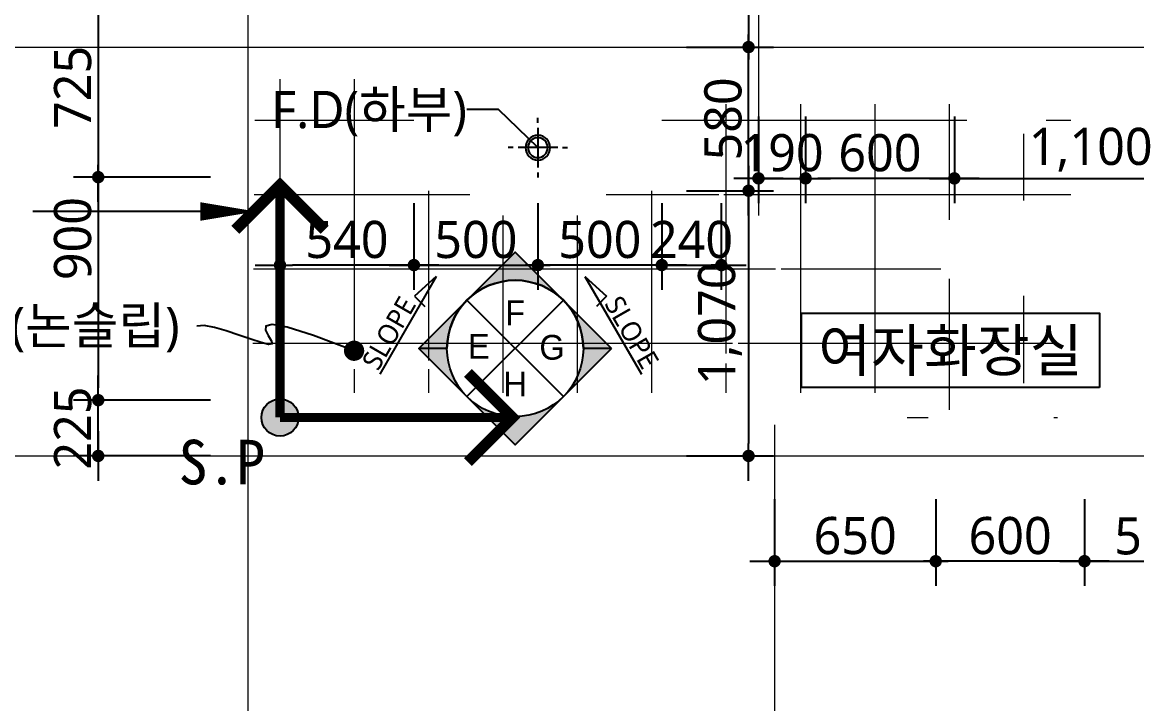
# Model space of a CAD drawing. Header units: millimetres. Extents: x -423835 to -174325, y -1379898 to -1311126.
# Drawn here: x -315322 to -310827, y -1358149 to -1355399 of the extents above; entities that cross this region are included whole.
import ezdxf
from ezdxf.enums import TextEntityAlignment as Align

# ---------------------------------------------------------------- set-up
doc = ezdxf.new("R2010")
doc.units = ezdxf.units.MM
doc.header["$LTSCALE"] = 100
doc.header["$MEASUREMENT"] = 0
doc.header["$PDSIZE"] = -10
doc.linetypes.add('CEN', pattern=[62, 60, -1, 0, -1])
doc.layers.get('0').update_dxf_attribs({"linetype": 'CONTINUOUS'})
doc.layers.get('Defpoints').update_dxf_attribs({"color": 153, "linetype": 'CONTINUOUS'})
for name, color, linetype, lineweight in [('A-AXIS-LINE', 1, 'CEN', 15), ('A-MKXS-TEXT1', 3, 'CONTINUOUS', 25), ('A-MKXX-NAME', 3, 'CONTINUOUS', 25), ('A-MKXX-SYMB', 7, 'CONTINUOUS', 25), ('A-WAXK-PATT', 8, 'CONTINUOUS', 18)]:
    doc.layers.add(name, color=color, linetype=linetype, lineweight=lineweight)
for name, color, linetype in [('A-DIMS', 7, 'CONTINUOUS'), ('A-ETC-1', 7, 'CONTINUOUS'), ('A-MKXS-LEAD', 7, 'CONTINUOUS'), ('A-TXT-S', 3, 'CONTINUOUS'), ('AA-MARK', 1, 'CONTINUOUS'), ('ARDM', 7, 'CONTINUOUS'), ('FIX', 6, 'CONTINUOUS'), ('IN-F-PAT', 8, 'CONTINUOUS'), ('IN-TEXT-FIN', 3, 'CONTINUOUS'), ('LEADER', 7, 'CONTINUOUS')]:
    doc.layers.add(name, color=color, linetype=linetype)
doc.styles.add('HY울릉도L', font='')
doc.styles.add('돋움체', font='')
doc.styles.add('맑은고딕', font='malgun.ttf')
doc.styles.add('한농대-돋음체', font='')
doc.styles.get('HY울릉도L').set_extended_font_data('HYwulM')
doc.styles.get('돋움체').set_extended_font_data('DotumChe')
doc.styles.get('한농대-돋음체').set_extended_font_data('Dotum')
doc.dimstyles.new('CDIM', dxfattribs={"dimtxt": 3, "dimasz": 1.5, "dimexe": 2, "dimexo": 1, "dimgap": 1, "dimtad": 1, "dimdec": 0, "dimrnd": 0.5, "dimzin": 0, "dimdsep": 32, "dimlunit": 6, "dimtxsty": 'HY울릉도L', "dimblk1": '_CIDOT', "dimblk2": '_CIDOT', "dimsah": 1, "dimcen": 5.5, "dimclrd": 2, "dimclre": 2, "dimclrt": 7, "dimadec": 0, "dimazin": 0, "dimtfac": 1, "dimtdec": 0, "dimtix": 1, "dimtmove": 2, "dimatfit": 1, "dimldrblk": '_CIDOT', "dimfxl": 1, "dimtolj": 1, "dimtzin": 0, "dimlwd": -1, "dimarcsym": 0})

# ---------------------------------------------------------------- blocks, each defined once
blk = doc.blocks.new('전개도')
at = {"layer": 'AA-MARK'}
h = blk.add_hatch(color=256, dxfattribs=at)
edge = h.paths.add_edge_path()
edge.add_line((-32914.55, -89502.683), (-32916.828, -89502.683))
edge.add_arc((-32922.328, -89502.683), 5.5, 0, 180)
edge.add_line((-32927.828, -89502.683), (-32930.106, -89502.683))
edge.add_line((-32930.106, -89502.683), (-32922.328, -89494.905))
edge.add_line((-32922.328, -89494.905), (-32914.55, -89502.683))
h = blk.add_hatch(color=256, dxfattribs=at)
edge = h.paths.add_edge_path()
edge.add_line((-32914.55, -89502.683), (-32916.828, -89502.683))
edge.add_arc((-32922.328, -89502.683), 5.5, -180, 0, ccw=False)
edge.add_line((-32927.828, -89502.683), (-32930.106, -89502.683))
edge.add_line((-32930.106, -89502.683), (-32922.328, -89510.462))
edge.add_line((-32922.328, -89510.462), (-32914.55, -89502.683))
at = {"layer": 'AA-MARK', "color": 1}
for p, q in [((-32918.439, -89506.572), (-32926.217, -89498.794)), ((-32918.439, -89498.794), (-32926.217, -89506.572))]:
    blk.add_line(p, q, dxfattribs=at)
at = {"layer": 'AA-MARK'}
for points in [[(-32914.55, -89502.683), (-32916.828, -89502.683, 1), (-32927.828, -89502.683), (-32930.106, -89502.683), (-32922.328, -89494.905)], [(-32914.55, -89502.683), (-32916.828, -89502.683, -1), (-32927.828, -89502.683), (-32930.106, -89502.683), (-32922.328, -89510.462)]]:
    blk.add_lwpolyline(points, format="xyb", close=True, dxfattribs=at)
blk.add_circle((-32922.328, -89502.683), 5.5, dxfattribs=at)
blk = doc.blocks.new('전개도-1')
at = {"xscale": 50, "yscale": 50, "zscale": 50}
blk.add_blockref('전개도', (1646116.4, 4475134.2), dxfattribs=at)
at = {"layer": 'AA-MARK', "color": 3, "style": '한농대-돋음체'}
for tag, p in [('A', (0, 93.9)), ('B', (-146.8, -41.5)), ('C', (148.6, -45.4)), ('D', (0, -193))]:
    blk.add_attdef(tag, text='', height=100, dxfattribs=at).set_placement(p, align=Align.CENTER)
blk = doc.blocks.new('지하2층 평면도$1$FD')
at = {"layer": 'FIX'}
for p, q in [((0, 100), (0, 120)), ((0, -80), (0, 80)), ((-100, 0), (-120, 0)), ((80, 0), (-80, 0)), ((100, 0), (120, 0)), ((0, -100), (0, -120))]:
    blk.add_line(p, q, dxfattribs=at)
for radius in [50, 40]:
    blk.add_circle((0, 0), radius, dxfattribs=at)
blk = doc.blocks.new('A$C136B090C')
at = {"layer": 'A-ETC-1'}
for p, q in [((-49.8, 328.8), (86.4, 203.5)), ((-49.8, 328.8), (306.3, -288)), ((86.4, 203.5), (22.1, 139.2))]:
    blk.add_line(p, q, dxfattribs=at)
blk = doc.blocks.new('_CIDOT')
at = {"color": 0, "linetype": 'ByBlock'}
blk.add_line((2, 0), (-1, 0), dxfattribs=at)
at = {"color": 0, "linetype": 'ByBlock', "const_width": 0.5}
blk.add_lwpolyline([(-0.25, 0, 1), (0.25, 0, 1)], format="xyb", close=True, dxfattribs=at)
blk = doc.blocks.new('*D619')
at = {"layer": 'A-DIMS', "lineweight": -2, "transparency": 16777216}
for p, q in [((-313742.3, -1356129.3), (-313742.3, -1356479.3)), ((-313242.3, -1356129.3), (-313242.3, -1356479.3))]:
    blk.add_line(p, q, dxfattribs=at)
at = {"layer": 'A-DIMS', "transparency": 16777216}
blk.add_line((-313692.3, -1356379.3), (-313292.3, -1356379.3), dxfattribs=at)
at = {"layer": 'Defpoints', "color": 0, "transparency": 16777216}
for p in [(-313742.3, -1356079.3), (-313242.3, -1356079.3), (-313242.3, -1356379.3)]:
    blk.add_point(p, dxfattribs=at)
at = {"layer": 'A-DIMS', "transparency": 16777216, "xscale": 50, "yscale": 50, "zscale": 50, "rotation": 180}
blk.add_blockref('_CIDOT', (-313742.3, -1356379.3), dxfattribs=at)
at = {"layer": 'A-DIMS', "transparency": 16777216, "xscale": 50, "yscale": 50, "zscale": 50}
blk.add_blockref('_CIDOT', (-313242.3, -1356379.3), dxfattribs=at)
at = {"layer": 'A-DIMS', "color": 3, "transparency": 16777216, "insert": (-313492.3, -1356276.8), "char_height": 150, "attachment_point": 5, "style": '맑은고딕'}
blk.add_mtext('\\A1;500', dxfattribs=at)
blk = doc.blocks.new('*D620')
at = {"layer": 'A-DIMS', "lineweight": -2, "transparency": 16777216}
for p, q in [((-313242.3, -1356129.3), (-313242.3, -1356479.3)), ((-312742.3, -1356129.3), (-312742.3, -1356479.3))]:
    blk.add_line(p, q, dxfattribs=at)
at = {"layer": 'A-DIMS', "transparency": 16777216}
blk.add_line((-312792.3, -1356379.3), (-313192.3, -1356379.3), dxfattribs=at)
at = {"layer": 'Defpoints', "color": 0, "transparency": 16777216}
for p in [(-313242.3, -1356079.3), (-312742.3, -1356079.3), (-313242.3, -1356379.3)]:
    blk.add_point(p, dxfattribs=at)
at = {"layer": 'A-DIMS', "transparency": 16777216, "xscale": 50, "yscale": 50, "zscale": 50, "rotation": 180}
blk.add_blockref('_CIDOT', (-313242.3, -1356379.3), dxfattribs=at)
at = {"layer": 'A-DIMS', "transparency": 16777216, "xscale": 50, "yscale": 50, "zscale": 50}
blk.add_blockref('_CIDOT', (-312742.3, -1356379.3), dxfattribs=at)
at = {"layer": 'A-DIMS', "color": 3, "transparency": 16777216, "insert": (-312992.3, -1356276.8), "char_height": 150, "attachment_point": 5, "style": '맑은고딕'}
blk.add_mtext('\\A1;500', dxfattribs=at)
blk = doc.blocks.new('*D623')
at = {"layer": 'A-DIMS', "lineweight": -2, "transparency": 16777216}
for p, q in [((-314562.3, -1355299.3), (-315115.6, -1355299.3)), ((-314562.3, -1356024.3), (-315115.6, -1356024.3))]:
    blk.add_line(p, q, dxfattribs=at)
at = {"layer": 'A-DIMS', "transparency": 16777216}
blk.add_line((-315015.6, -1355349.3), (-315015.6, -1355974.3), dxfattribs=at)
at = {"layer": 'Defpoints', "color": 0, "transparency": 16777216}
for p in [(-314512.3, -1355299.3), (-315015.6, -1356024.3), (-314512.3, -1356024.3)]:
    blk.add_point(p, dxfattribs=at)
at = {"layer": 'A-DIMS', "transparency": 16777216, "xscale": 50, "yscale": 50, "zscale": 50}
for p, rotation in [((-315015.6, -1355299.3), 90), ((-315015.6, -1356024.3), 270)]:
    blk.add_blockref('_CIDOT', p, dxfattribs=dict(at, rotation=rotation))
at = {"layer": 'A-DIMS', "color": 3, "transparency": 16777216, "insert": (-315118.1, -1355661.8), "char_height": 150, "attachment_point": 5, "rotation": 90, "style": '맑은고딕'}
blk.add_mtext('\\A1;725', dxfattribs=at)
blk = doc.blocks.new('*D624')
at = {"layer": 'A-DIMS', "lineweight": -2, "transparency": 16777216}
for p, q in [((-314562.3, -1356024.3), (-315115.6, -1356024.3)), ((-314562.3, -1356924.3), (-315115.6, -1356924.3))]:
    blk.add_line(p, q, dxfattribs=at)
at = {"layer": 'A-DIMS', "transparency": 16777216}
blk.add_line((-315015.6, -1356074.3), (-315015.6, -1356874.3), dxfattribs=at)
at = {"layer": 'Defpoints', "color": 0, "transparency": 16777216}
for p in [(-314512.3, -1356024.3), (-315015.6, -1356924.3), (-314512.3, -1356924.3)]:
    blk.add_point(p, dxfattribs=at)
at = {"layer": 'A-DIMS', "transparency": 16777216, "xscale": 50, "yscale": 50, "zscale": 50}
for p, rotation in [((-315015.6, -1356024.3), 90), ((-315015.6, -1356924.3), 270)]:
    blk.add_blockref('_CIDOT', p, dxfattribs=dict(at, rotation=rotation))
at = {"layer": 'A-DIMS', "color": 3, "transparency": 16777216, "insert": (-315118.1, -1356272.4), "char_height": 150, "attachment_point": 5, "rotation": 90, "style": '맑은고딕'}
blk.add_mtext('\\A1;900', dxfattribs=at)
blk = doc.blocks.new('*D625')
at = {"layer": 'A-DIMS', "transparency": 16777216}
for p, q in [((-315015.6, -1356874.3), (-315015.6, -1356824.3)), ((-315015.6, -1357149.3), (-315015.6, -1356924.3)), ((-315015.6, -1357199.3), (-315015.6, -1357249.3))]:
    blk.add_line(p, q, dxfattribs=at)
at = {"layer": 'A-DIMS', "lineweight": -2, "transparency": 16777216}
for p, q in [((-314562.3, -1356924.3), (-315115.6, -1356924.3)), ((-314562.3, -1357149.3), (-315115.6, -1357149.3))]:
    blk.add_line(p, q, dxfattribs=at)
at = {"layer": 'Defpoints', "color": 0, "transparency": 16777216}
for p in [(-315015.6, -1356924.3), (-314512.3, -1356924.3), (-314512.3, -1357149.3)]:
    blk.add_point(p, dxfattribs=at)
at = {"layer": 'A-DIMS', "transparency": 16777216, "xscale": 50, "yscale": 50, "zscale": 50}
for p, rotation in [((-315015.6, -1356924.3), 270), ((-315015.6, -1357149.3), 90)]:
    blk.add_blockref('_CIDOT', p, dxfattribs=dict(at, rotation=rotation))
at = {"layer": 'A-DIMS', "color": 3, "transparency": 16777216, "insert": (-315118.1, -1357036.8), "char_height": 150, "attachment_point": 5, "rotation": 90, "style": '맑은고딕'}
blk.add_mtext('\\A1;225', dxfattribs=at)
blk = doc.blocks.new('*D626')
at = {"layer": 'A-DIMS', "lineweight": -2, "transparency": 16777216}
for p, q in [((-314282.3, -1356129.3), (-314282.3, -1356479.3)), ((-313742.3, -1356129.3), (-313742.3, -1356479.3))]:
    blk.add_line(p, q, dxfattribs=at)
at = {"layer": 'A-DIMS', "transparency": 16777216}
blk.add_line((-313792.3, -1356379.3), (-314232.3, -1356379.3), dxfattribs=at)
at = {"layer": 'Defpoints', "color": 0, "transparency": 16777216}
for p in [(-314282.3, -1356079.3), (-313742.3, -1356079.3), (-314282.3, -1356379.3)]:
    blk.add_point(p, dxfattribs=at)
at = {"layer": 'A-DIMS', "transparency": 16777216, "xscale": 50, "yscale": 50, "zscale": 50, "rotation": 180}
blk.add_blockref('_CIDOT', (-314282.3, -1356379.3), dxfattribs=at)
at = {"layer": 'A-DIMS', "transparency": 16777216, "xscale": 50, "yscale": 50, "zscale": 50}
blk.add_blockref('_CIDOT', (-313742.3, -1356379.3), dxfattribs=at)
at = {"layer": 'A-DIMS', "color": 3, "transparency": 16777216, "insert": (-314012.3, -1356276.8), "char_height": 150, "attachment_point": 5, "style": '맑은고딕'}
blk.add_mtext('\\A1;540', dxfattribs=at)
blk = doc.blocks.new('*D627')
at = {"layer": 'A-DIMS', "lineweight": -2, "transparency": 16777216}
for p, q in [((-312742.3, -1356129.3), (-312742.3, -1356479.3)), ((-312502.3, -1356129.3), (-312502.3, -1356479.3))]:
    blk.add_line(p, q, dxfattribs=at)
at = {"layer": 'A-DIMS', "transparency": 16777216}
for p, q in [((-312792.3, -1356379.3), (-312842.3, -1356379.3)), ((-312742.3, -1356379.3), (-312502.3, -1356379.3)), ((-312452.3, -1356379.3), (-312402.3, -1356379.3))]:
    blk.add_line(p, q, dxfattribs=at)
at = {"layer": 'Defpoints', "color": 0, "transparency": 16777216}
for p in [(-312742.3, -1356079.3), (-312502.3, -1356079.3), (-312502.3, -1356379.3)]:
    blk.add_point(p, dxfattribs=at)
at = {"layer": 'A-DIMS', "transparency": 16777216, "xscale": 50, "yscale": 50, "zscale": 50}
blk.add_blockref('_CIDOT', (-312742.3, -1356379.3), dxfattribs=at)
at = {"layer": 'A-DIMS', "transparency": 16777216, "xscale": 50, "yscale": 50, "zscale": 50, "rotation": 180}
blk.add_blockref('_CIDOT', (-312502.3, -1356379.3), dxfattribs=at)
at = {"layer": 'A-DIMS', "color": 3, "transparency": 16777216, "insert": (-312622.3, -1356276.8), "char_height": 150, "attachment_point": 5, "style": '맑은고딕'}
blk.add_mtext('\\A1;240', dxfattribs=at)
blk = doc.blocks.new('*D628')
at = {"layer": 'A-DIMS', "lineweight": -2, "transparency": 16777216}
for p, q in [((-311637.3, -1357324.3), (-311637.3, -1357674.3)), ((-311037.3, -1357324.3), (-311037.3, -1357674.3))]:
    blk.add_line(p, q, dxfattribs=at)
at = {"layer": 'A-DIMS', "transparency": 16777216}
blk.add_line((-311087.3, -1357574.3), (-311587.3, -1357574.3), dxfattribs=at)
at = {"layer": 'Defpoints', "color": 0, "transparency": 16777216}
for p in [(-311637.3, -1357274.3), (-311037.3, -1357274.3), (-311637.3, -1357574.3)]:
    blk.add_point(p, dxfattribs=at)
at = {"layer": 'A-DIMS', "transparency": 16777216, "xscale": 50, "yscale": 50, "zscale": 50, "rotation": 180}
blk.add_blockref('_CIDOT', (-311637.3, -1357574.3), dxfattribs=at)
at = {"layer": 'A-DIMS', "transparency": 16777216, "xscale": 50, "yscale": 50, "zscale": 50}
blk.add_blockref('_CIDOT', (-311037.3, -1357574.3), dxfattribs=at)
at = {"layer": 'A-DIMS', "color": 3, "transparency": 16777216, "insert": (-311337.3, -1357471.8), "char_height": 150, "attachment_point": 5, "style": '맑은고딕'}
blk.add_mtext('\\A1;600', dxfattribs=at)
blk = doc.blocks.new('*D629')
at = {"layer": 'A-DIMS', "lineweight": -2, "transparency": 16777216}
for p, q in [((-311037.3, -1357324.3), (-311037.3, -1357674.3)), ((-310462.3, -1357324.3), (-310462.3, -1357674.3))]:
    blk.add_line(p, q, dxfattribs=at)
at = {"layer": 'A-DIMS', "transparency": 16777216}
blk.add_line((-310987.3, -1357574.3), (-310512.3, -1357574.3), dxfattribs=at)
at = {"layer": 'Defpoints', "color": 0, "transparency": 16777216}
for p in [(-311037.3, -1357274.3), (-310462.3, -1357274.3), (-310462.3, -1357574.3)]:
    blk.add_point(p, dxfattribs=at)
at = {"layer": 'A-DIMS', "transparency": 16777216, "xscale": 50, "yscale": 50, "zscale": 50, "rotation": 180}
blk.add_blockref('_CIDOT', (-311037.3, -1357574.3), dxfattribs=at)
at = {"layer": 'A-DIMS', "transparency": 16777216, "xscale": 50, "yscale": 50, "zscale": 50}
blk.add_blockref('_CIDOT', (-310462.3, -1357574.3), dxfattribs=at)
at = {"layer": 'A-DIMS', "color": 3, "transparency": 16777216, "insert": (-310749.8, -1357473), "char_height": 150, "attachment_point": 5, "style": '맑은고딕'}
blk.add_mtext('\\A1;575', dxfattribs=at)
blk = doc.blocks.new('*D630')
at = {"layer": 'A-DIMS', "lineweight": -2, "transparency": 16777216}
for p, q in [((-312287.3, -1357324.3), (-312287.3, -1357674.3)), ((-311637.3, -1357324.3), (-311637.3, -1357674.3))]:
    blk.add_line(p, q, dxfattribs=at)
at = {"layer": 'A-DIMS', "transparency": 16777216}
blk.add_line((-312237.3, -1357574.3), (-311687.3, -1357574.3), dxfattribs=at)
at = {"layer": 'Defpoints', "color": 0, "transparency": 16777216}
for p in [(-312287.3, -1357274.3), (-311637.3, -1357274.3), (-311637.3, -1357574.3)]:
    blk.add_point(p, dxfattribs=at)
at = {"layer": 'A-DIMS', "transparency": 16777216, "xscale": 50, "yscale": 50, "zscale": 50, "rotation": 180}
blk.add_blockref('_CIDOT', (-312287.3, -1357574.3), dxfattribs=at)
at = {"layer": 'A-DIMS', "transparency": 16777216, "xscale": 50, "yscale": 50, "zscale": 50}
blk.add_blockref('_CIDOT', (-311637.3, -1357574.3), dxfattribs=at)
at = {"layer": 'A-DIMS', "color": 3, "transparency": 16777216, "insert": (-311962.3, -1357471.8), "char_height": 150, "attachment_point": 5, "style": '맑은고딕'}
blk.add_mtext('\\A1;650', dxfattribs=at)
blk = doc.blocks.new('*D631')
at = {"layer": 'A-DIMS', "lineweight": -2, "transparency": 16777216}
for p, q in [((-312692.3, -1354714.3), (-312292.3, -1354714.3)), ((-312642.3, -1355499.3), (-312292.3, -1355499.3))]:
    blk.add_line(p, q, dxfattribs=at)
at = {"layer": 'A-DIMS', "transparency": 16777216}
blk.add_line((-312392.3, -1354764.3), (-312392.3, -1355449.3), dxfattribs=at)
at = {"layer": 'Defpoints', "color": 0, "transparency": 16777216}
for p in [(-312742.3, -1354714.3), (-312692.3, -1355499.3), (-312392.3, -1355499.3)]:
    blk.add_point(p, dxfattribs=at)
at = {"layer": 'A-DIMS', "transparency": 16777216, "xscale": 50, "yscale": 50, "zscale": 50}
for p, rotation in [((-312392.3, -1354714.3), 90), ((-312392.3, -1355499.3), 270)]:
    blk.add_blockref('_CIDOT', p, dxfattribs=dict(at, rotation=rotation))
at = {"layer": 'A-DIMS', "color": 3, "transparency": 16777216, "insert": (-312494.8, -1355106.8), "char_height": 150, "attachment_point": 5, "rotation": 90, "style": '맑은고딕'}
blk.add_mtext('\\A1;785', dxfattribs=at)
blk = doc.blocks.new('*D633')
at = {"layer": 'A-DIMS', "lineweight": -2, "transparency": 16777216}
for p, q in [((-312642.3, -1355499.3), (-312292.3, -1355499.3)), ((-312642.3, -1356079.3), (-312292.3, -1356079.3))]:
    blk.add_line(p, q, dxfattribs=at)
at = {"layer": 'A-DIMS', "transparency": 16777216}
blk.add_line((-312392.3, -1356029.3), (-312392.3, -1355549.3), dxfattribs=at)
at = {"layer": 'Defpoints', "color": 0, "transparency": 16777216}
for p in [(-312692.3, -1355499.3), (-312392.3, -1355499.3), (-312692.3, -1356079.3)]:
    blk.add_point(p, dxfattribs=at)
at = {"layer": 'A-DIMS', "transparency": 16777216, "xscale": 50, "yscale": 50, "zscale": 50}
for p, rotation in [((-312392.3, -1355499.3), 90), ((-312392.3, -1356079.3), 270)]:
    blk.add_blockref('_CIDOT', p, dxfattribs=dict(at, rotation=rotation))
at = {"layer": 'A-DIMS', "color": 3, "transparency": 16777216, "insert": (-312494.8, -1355789.3), "char_height": 150, "attachment_point": 5, "rotation": 90, "style": '맑은고딕'}
blk.add_mtext('\\A1;580', dxfattribs=at)
blk = doc.blocks.new('*D634')
at = {"layer": 'A-DIMS', "lineweight": -2, "transparency": 16777216}
for p, q in [((-312642.3, -1356079.3), (-312292.3, -1356079.3)), ((-312642.3, -1357149.3), (-312292.3, -1357149.3))]:
    blk.add_line(p, q, dxfattribs=at)
at = {"layer": 'A-DIMS', "transparency": 16777216}
blk.add_line((-312392.3, -1356129.3), (-312392.3, -1357099.3), dxfattribs=at)
at = {"layer": 'Defpoints', "color": 0, "transparency": 16777216}
for p in [(-312692.3, -1356079.3), (-312692.3, -1357149.3), (-312392.3, -1357149.3)]:
    blk.add_point(p, dxfattribs=at)
at = {"layer": 'A-DIMS', "transparency": 16777216, "xscale": 50, "yscale": 50, "zscale": 50}
for p, rotation in [((-312392.3, -1356079.3), 90), ((-312392.3, -1357149.3), 270)]:
    blk.add_blockref('_CIDOT', p, dxfattribs=dict(at, rotation=rotation))
at = {"layer": 'A-DIMS', "color": 3, "transparency": 16777216, "insert": (-312507.8, -1356614.3), "char_height": 150, "attachment_point": 5, "rotation": 90, "style": '맑은고딕'}
blk.add_mtext('\\A1;1,070', dxfattribs=at)
blk = doc.blocks.new('*D815')
at = {"layer": 'A-DIMS', "lineweight": -2, "transparency": 16777216}
for p, q in [((-312162.3, -1355779.3), (-312162.3, -1356129.3)), ((-311562.3, -1355779.3), (-311562.3, -1356129.3))]:
    blk.add_line(p, q, dxfattribs=at)
at = {"layer": 'A-DIMS', "transparency": 16777216}
blk.add_line((-311612.3, -1356029.3), (-312112.3, -1356029.3), dxfattribs=at)
at = {"layer": 'Defpoints', "color": 0, "transparency": 16777216}
for p in [(-312162.3, -1355729.3), (-311562.3, -1355729.3), (-312162.3, -1356029.3)]:
    blk.add_point(p, dxfattribs=at)
at = {"layer": 'A-DIMS', "transparency": 16777216, "xscale": 50, "yscale": 50, "zscale": 50, "rotation": 180}
blk.add_blockref('_CIDOT', (-312162.3, -1356029.3), dxfattribs=at)
at = {"layer": 'A-DIMS', "transparency": 16777216, "xscale": 50, "yscale": 50, "zscale": 50}
blk.add_blockref('_CIDOT', (-311562.3, -1356029.3), dxfattribs=at)
at = {"layer": 'A-DIMS', "color": 3, "transparency": 16777216, "insert": (-311862.3, -1355926.8), "char_height": 150, "attachment_point": 5, "style": '맑은고딕'}
blk.add_mtext('\\A1;600', dxfattribs=at)
blk = doc.blocks.new('*D816')
at = {"layer": 'A-DIMS', "lineweight": -2, "transparency": 16777216}
for p, q in [((-311562.3, -1355779.3), (-311562.3, -1356129.3)), ((-310462.3, -1355779.3), (-310462.3, -1356129.3))]:
    blk.add_line(p, q, dxfattribs=at)
at = {"layer": 'A-DIMS', "transparency": 16777216}
blk.add_line((-311512.3, -1356029.3), (-310512.3, -1356029.3), dxfattribs=at)
at = {"layer": 'Defpoints', "color": 0, "transparency": 16777216}
for p in [(-311562.3, -1355729.3), (-310462.3, -1355729.3), (-310462.3, -1356029.3)]:
    blk.add_point(p, dxfattribs=at)
at = {"layer": 'A-DIMS', "transparency": 16777216, "xscale": 50, "yscale": 50, "zscale": 50, "rotation": 180}
blk.add_blockref('_CIDOT', (-311562.3, -1356029.3), dxfattribs=at)
at = {"layer": 'A-DIMS', "transparency": 16777216, "xscale": 50, "yscale": 50, "zscale": 50}
blk.add_blockref('_CIDOT', (-310462.3, -1356029.3), dxfattribs=at)
at = {"layer": 'A-DIMS', "color": 3, "transparency": 16777216, "insert": (-311012.3, -1355913.8), "char_height": 150, "attachment_point": 5, "style": '맑은고딕'}
blk.add_mtext('\\A1;1,100', dxfattribs=at)
blk = doc.blocks.new('*D817')
at = {"layer": 'A-DIMS', "lineweight": -2, "transparency": 16777216}
for p, q in [((-312352.3, -1355779.3), (-312352.3, -1356129.3)), ((-312162.3, -1355779.3), (-312162.3, -1356129.3))]:
    blk.add_line(p, q, dxfattribs=at)
at = {"layer": 'A-DIMS', "transparency": 16777216}
for p, q in [((-312402.3, -1356029.3), (-312452.3, -1356029.3)), ((-312352.3, -1356029.3), (-312162.3, -1356029.3)), ((-312112.3, -1356029.3), (-312062.3, -1356029.3))]:
    blk.add_line(p, q, dxfattribs=at)
at = {"layer": 'Defpoints', "color": 0, "transparency": 16777216}
for p in [(-312352.3, -1355729.3), (-312162.3, -1355729.3), (-312162.3, -1356029.3)]:
    blk.add_point(p, dxfattribs=at)
at = {"layer": 'A-DIMS', "transparency": 16777216, "xscale": 50, "yscale": 50, "zscale": 50}
blk.add_blockref('_CIDOT', (-312352.3, -1356029.3), dxfattribs=at)
at = {"layer": 'A-DIMS', "transparency": 16777216, "xscale": 50, "yscale": 50, "zscale": 50, "rotation": 180}
blk.add_blockref('_CIDOT', (-312162.3, -1356029.3), dxfattribs=at)
at = {"layer": 'A-DIMS', "color": 3, "transparency": 16777216, "insert": (-312257.3, -1355926.4), "char_height": 150, "attachment_point": 5, "style": '맑은고딕'}
blk.add_mtext('\\A1;190', dxfattribs=at)

msp = doc.modelspace()

# ---------------------------------------------------------------- hatches: boundary and pattern name
at = {"layer": 'A-WAXK-PATT'}
h = msp.add_hatch(dxfattribs=at)
h.set_pattern_fill('바닥타일33', color=256, angle=90)
h.set_pattern_definition([(90, (-314282.3, -1356994.3), (-300, 2e-14), []), (180, (-314282.3, -1356994.3), (-4e-14, -300), [])])
h.paths.add_polyline_path([(-311092.3, -1356894.3), (-311184.7, -1356840.2), (-311157.3, -1357014.3)], flags=17)
h.paths.add_polyline_path([(-311092.3, -1356114.3), (-311092.3, -1355729.3), (-311192.3, -1355729.3), (-311192.3, -1355849.3), (-311512.3, -1355849.3), (-311512.3, -1355729.3), (-312492.3, -1355729.3), (-312492.3, -1356294.3), (-312512.3, -1356294.3), (-312512.3, -1355729.3), (-312742.3, -1355729.3), (-312742.3, -1356079.3), (-312967.3, -1356079.3), (-312967.3, -1356179.3), (-313517.3, -1356179.3), (-313517.3, -1356079.3), (-313742.3, -1356079.3), (-313742.3, -1355629.3), (-314382.3, -1355629.3), (-314392.3, -1356764.3), (-313542.3, -1356764.3), (-313542.3, -1356799.3), (-314392.3, -1356799.3), (-314382.3, -1356894.3), (-312512.3, -1356894.3), (-312512.3, -1356894.3), (-312509.6, -1356784.3), (-312209.8, -1356265), (-312192.3, -1356274.7), (-312492.3, -1356794.3), (-312492.3, -1356894.3), (-311752.3, -1356894.3), (-311752.3, -1357024.3), (-311191.1, -1356823.2), (-311092.3, -1356509.3), (-311192.3, -1356509.3), (-311540.8, -1356484.3), (-311702.7, -1356292.5), (-311499, -1356130.4), (-311192.3, -1356114.3)])
at = {"layer": 'IN-F-PAT', "transparency": 33554687}
h = msp.add_hatch(color=2, dxfattribs=at)
h.dxf.hatch_style = 1
h.paths.add_polyline_path([(-314207.3, -1356994.3, 1), (-314357.3, -1356994.3, 1)])
h = msp.add_hatch(color=2, dxfattribs=at)
h.dxf.hatch_style = 1
h.paths.add_polyline_path([(-314207.3, -1356994.3, 1), (-314357.3, -1356994.3, 1)])

# ---------------------------------------------------------------- linework, layer by layer
at = {"layer": 'A-AXIS-LINE', "ltscale": 50}
for points in [[(-314412.3, -1350849.3), (-314412.3, -1358649.3)], [(-312352.3, -1350849.3), (-312352.3, -1356179.3)], [(-315887.3, -1355499.3), (-308962.3, -1355499.3)], [(-312287.3, -1357024.3), (-312287.3, -1358649.3)], [(-315887.3, -1357149.3), (-308962.3, -1357149.3)]]:
    msp.add_lwpolyline(points, dxfattribs=at)
at = {"layer": 'A-MKXS-LEAD'}
for points in [[(-313242.3, -1355905.3), (-313401.3, -1355751.2), (-313528.3, -1355751.2)], [(-313983.5, -1356725), (-314146.6, -1356663.5), (-314252.9, -1356630.3), (-314313.3, -1356619.6), (-314339, -1356625.4), (-314340.9, -1356641.9), (-314330.1, -1356663.3), (-314317.5, -1356683.6), (-314314.3, -1356697), (-314328.7, -1356699.3), (-314359, -1356691.9), (-314400.4, -1356678.2), (-314448.6, -1356661.4), (-314499, -1356644.5), (-314547.1, -1356630.9), (-314588.3, -1356623.7), (-314618.1, -1356626.1)]]:
    msp.add_lwpolyline(points, dxfattribs=at)
at = {"layer": 'A-MKXS-LEAD', "const_width": 40}
msp.add_lwpolyline([(-313962.8, -1356722.9, -1), (-314004.3, -1356727.1, -1)], format="xyb", close=True, dxfattribs=at)
at = {"layer": 'A-MKXX-SYMB'}
msp.add_lwpolyline([(-310977.3, -1356873.3), (-312178.5, -1356873.3), (-312178.5, -1356573), (-310977.3, -1356573)], close=True, dxfattribs=at)
at = {"layer": 'IN-F-PAT', "color": 2}
for points in [[(-314282.3, -1356994.3, 37.5, 37.5, 0), (-314282.3, -1356067.9, 187.5, 187.5, 0)], [(-314282.3, -1356994.3, 37.5, 37.5, 0), (-313355.9, -1356994.3, 187.5, 187.5, 0)]]:
    msp.add_lwpolyline(points, format="xyseb", dxfattribs=at)
at = {"layer": 'IN-F-PAT', "color": 2, "const_width": 45}
for points in [[(-314462.3, -1356236.8), (-314282.3, -1356056.8), (-314102.3, -1356236.8)], [(-313524.8, -1356814.3), (-313344.8, -1356994.3), (-313524.8, -1357174.3)]]:
    msp.add_lwpolyline(points, dxfattribs=at)
at = {"layer": 'IN-F-PAT', "color": 2}
msp.add_circle((-314282.3, -1356994.3), 75, dxfattribs=at)
msp.add_circle((-314282.3, -1356994.3), 75, dxfattribs=at)
at = {"layer": 'LEADER'}
msp.add_lwpolyline([(-314379.2, -1356163), (-315279.2, -1356163)], dxfattribs=at)
msp.add_lwpolyline([(-314379.2, -1356163, 0, 75, 0), (-314604.2, -1356163, 0, 0, 0), (-314604.2, -1356163, 0, 0, 0)], format="xyseb", dxfattribs=at)

# ---------------------------------------------------------------- block references
msp.add_blockref('전개도-1', (-313333.8, -1356715.7)).add_auto_attribs({'D': 'H', 'C': 'G', 'B': 'E', 'A': 'F'})
at = {"layer": 'ARDM', "ltscale": 0.6, "yscale": 0.6399999999994029, "zscale": 0.6399999999994029}
for p, xscale in [((-313684.2, -1356635.3), -0.639999999999403), ((-313020.4, -1356635.4), 0.6399999999994029)]:
    msp.add_blockref('A$C136B090C', p, dxfattribs=dict(at, xscale=xscale))
at = {"layer": 'FIX', "xscale": -1, "rotation": 180}
msp.add_blockref('지하2층 평면도$1$FD', (-313242.3, -1355905.3), dxfattribs=at)

# ---------------------------------------------------------------- texts
at = {"layer": 'A-MKXS-TEXT1', "style": '맑은고딕'}
for s, p in [('F.D(하부)', (-313528.3, -1355751.2)), ('THK10 자기질타일(논슬립)', (-314687.2, -1356622.9))]:
    msp.add_text(s, height=150, dxfattribs=at).set_placement(p, align=Align.MIDDLE_RIGHT)
at = {"layer": 'A-MKXX-NAME', "style": '맑은고딕'}
msp.add_text('여자화장실', height=170, dxfattribs=at).set_placement((-311577.9, -1356723.1), align=Align.MIDDLE_CENTER)
at = {"layer": 'A-TXT-S', "color": 3, "style": '맑은고딕'}
for rotation, p in [(60.1153, (-313886.9, -1356809.8)), (299.8847, (-312975.8, -1356534.6))]:
    msp.add_text('SLOPE', height=80, rotation=rotation, dxfattribs=at).set_placement(p)
at = {"layer": 'IN-TEXT-FIN', "color": 2, "style": '돋움체'}
msp.add_text('S.P', height=180, dxfattribs=at).set_placement((-314342.3, -1357174.3), align=Align.MIDDLE_RIGHT)

# ---------------------------------------------------------------- dimensions: what is measured, and where the dimension line sits
at = {"layer": 'A-DIMS'}
for base, p1, p2, angle, override, picture, middle in [((-312392.3, -1355499.3), (-312742.3, -1354714.3), (-312692.3, -1355499.3), 270, {"dimscale": 50, "dimasz": 1, "dimgap": 0.5, "dimtxsty": '맑은고딕', "dimclrd": 256, "dimclre": 256, "dimclrt": 3}, '*D631', (-312494.8, -1355106.8)), ((-315015.6, -1356024.3), (-314512.3, -1355299.3), (-314512.3, -1356024.3), 270, {"dimscale": 50, "dimtxt": 3, "dimasz": 1, "dimgap": 0.5, "dimtxsty": '맑은고딕', "dimclrd": 256, "dimclre": 256, "dimclrt": 3}, '*D623', (-315118.1, -1355661.8)), ((-312392.3, -1355499.3), (-312692.3, -1356079.3), (-312692.3, -1355499.3), 90, {"dimscale": 50, "dimasz": 1, "dimgap": 0.5, "dimtxsty": '맑은고딕', "dimclrd": 256, "dimclre": 256, "dimclrt": 3}, '*D633', (-312494.8, -1355789.3)), ((-312162.3, -1356029.3), (-311562.3, -1355729.3), (-312162.3, -1355729.3), 180, {"dimscale": 50, "dimasz": 1, "dimgap": 0.5, "dimtxsty": '맑은고딕', "dimclrd": 256, "dimclre": 256, "dimclrt": 3}, '*D815', (-311862.3, -1355926.8)), ((-312392.3, -1357149.3), (-312692.3, -1356079.3), (-312692.3, -1357149.3), 270, {"dimscale": 50, "dimasz": 1, "dimgap": 0.5, "dimtxsty": '맑은고딕', "dimclrd": 256, "dimclre": 256, "dimclrt": 3}, '*D634', (-312507.8, -1356614.3)), ((-314282.3, -1356379.3), (-313742.3, -1356079.3), (-314282.3, -1356079.3), 180, {"dimscale": 50, "dimasz": 1, "dimgap": 0.5, "dimtxsty": '맑은고딕', "dimclrd": 256, "dimclre": 256, "dimclrt": 3}, '*D626', (-314012.3, -1356276.8)), ((-313242.3, -1356379.3), (-312742.3, -1356079.3), (-313242.3, -1356079.3), 180, {"dimscale": 50, "dimasz": 1, "dimgap": 0.5, "dimtxsty": '맑은고딕', "dimclrd": 256, "dimclre": 256, "dimclrt": 3}, '*D620', (-312992.3, -1356276.8)), ((-315015.6, -1356924.3), (-314512.3, -1357149.3), (-314512.3, -1356924.3), 90, {"dimscale": 50, "dimtxt": 3, "dimasz": 1, "dimgap": 0.5, "dimtxsty": '맑은고딕', "dimclrd": 256, "dimclre": 256, "dimclrt": 3}, '*D625', (-315118.1, -1357036.8)), ((-311637.3, -1357574.3), (-311037.3, -1357274.3), (-311637.3, -1357274.3), 180, {"dimscale": 50, "dimasz": 1, "dimgap": 0.5, "dimtxsty": '맑은고딕', "dimclrd": 256, "dimclre": 256, "dimclrt": 3}, '*D628', (-311337.3, -1357471.8))]:
    dim = msp.add_linear_dim(base=base, p1=p1, p2=p2, angle=angle, dimstyle='CDIM', override=override, dxfattribs=at)
    dim.commit()
    dim.dimension.update_dxf_attribs({"geometry": picture, "text_midpoint": middle})
for base, p1, p2, picture, middle in [((-312162.3, -1356029.3), (-312352.3, -1355729.3), (-312162.3, -1355729.3), '*D817', (-312257.3, -1355926.4)), ((-310462.3, -1356029.3), (-311562.3, -1355729.3), (-310462.3, -1355729.3), '*D816', (-311012.3, -1355913.8)), ((-313242.3, -1356379.3), (-313742.3, -1356079.3), (-313242.3, -1356079.3), '*D619', (-313492.3, -1356276.8)), ((-312502.3, -1356379.3), (-312742.3, -1356079.3), (-312502.3, -1356079.3), '*D627', (-312622.3, -1356276.8)), ((-311637.3, -1357574.3), (-312287.3, -1357274.3), (-311637.3, -1357274.3), '*D630', (-311962.3, -1357471.8)), ((-310462.3, -1357574.3), (-311037.3, -1357274.3), (-310462.3, -1357274.3), '*D629', (-310749.8, -1357473))]:
    dim = msp.add_linear_dim(base=base, p1=p1, p2=p2, dimstyle='CDIM', override={"dimscale": 50, "dimasz": 1, "dimgap": 0.5, "dimtxsty": '맑은고딕', "dimclrd": 256, "dimclre": 256, "dimclrt": 3}, dxfattribs=at)
    dim.commit()
    dim.dimension.update_dxf_attribs({"geometry": picture, "text_midpoint": middle})
dim = msp.add_linear_dim(base=(-315015.6, -1356924.3), p1=(-314512.3, -1356024.3), p2=(-314512.3, -1356924.3), angle=270, dimstyle='CDIM', override={"dimscale": 50, "dimasz": 1, "dimgap": 0.5, "dimtxsty": '맑은고딕', "dimclrd": 256, "dimclre": 256, "dimclrt": 3}, dxfattribs=at)
dim.commit()
dim.dimension.update_dxf_attribs({"geometry": '*D624', "text_midpoint": (-315118.1, -1356272.4), "dimtype": 160})

doc.saveas('drawing.dxf')
